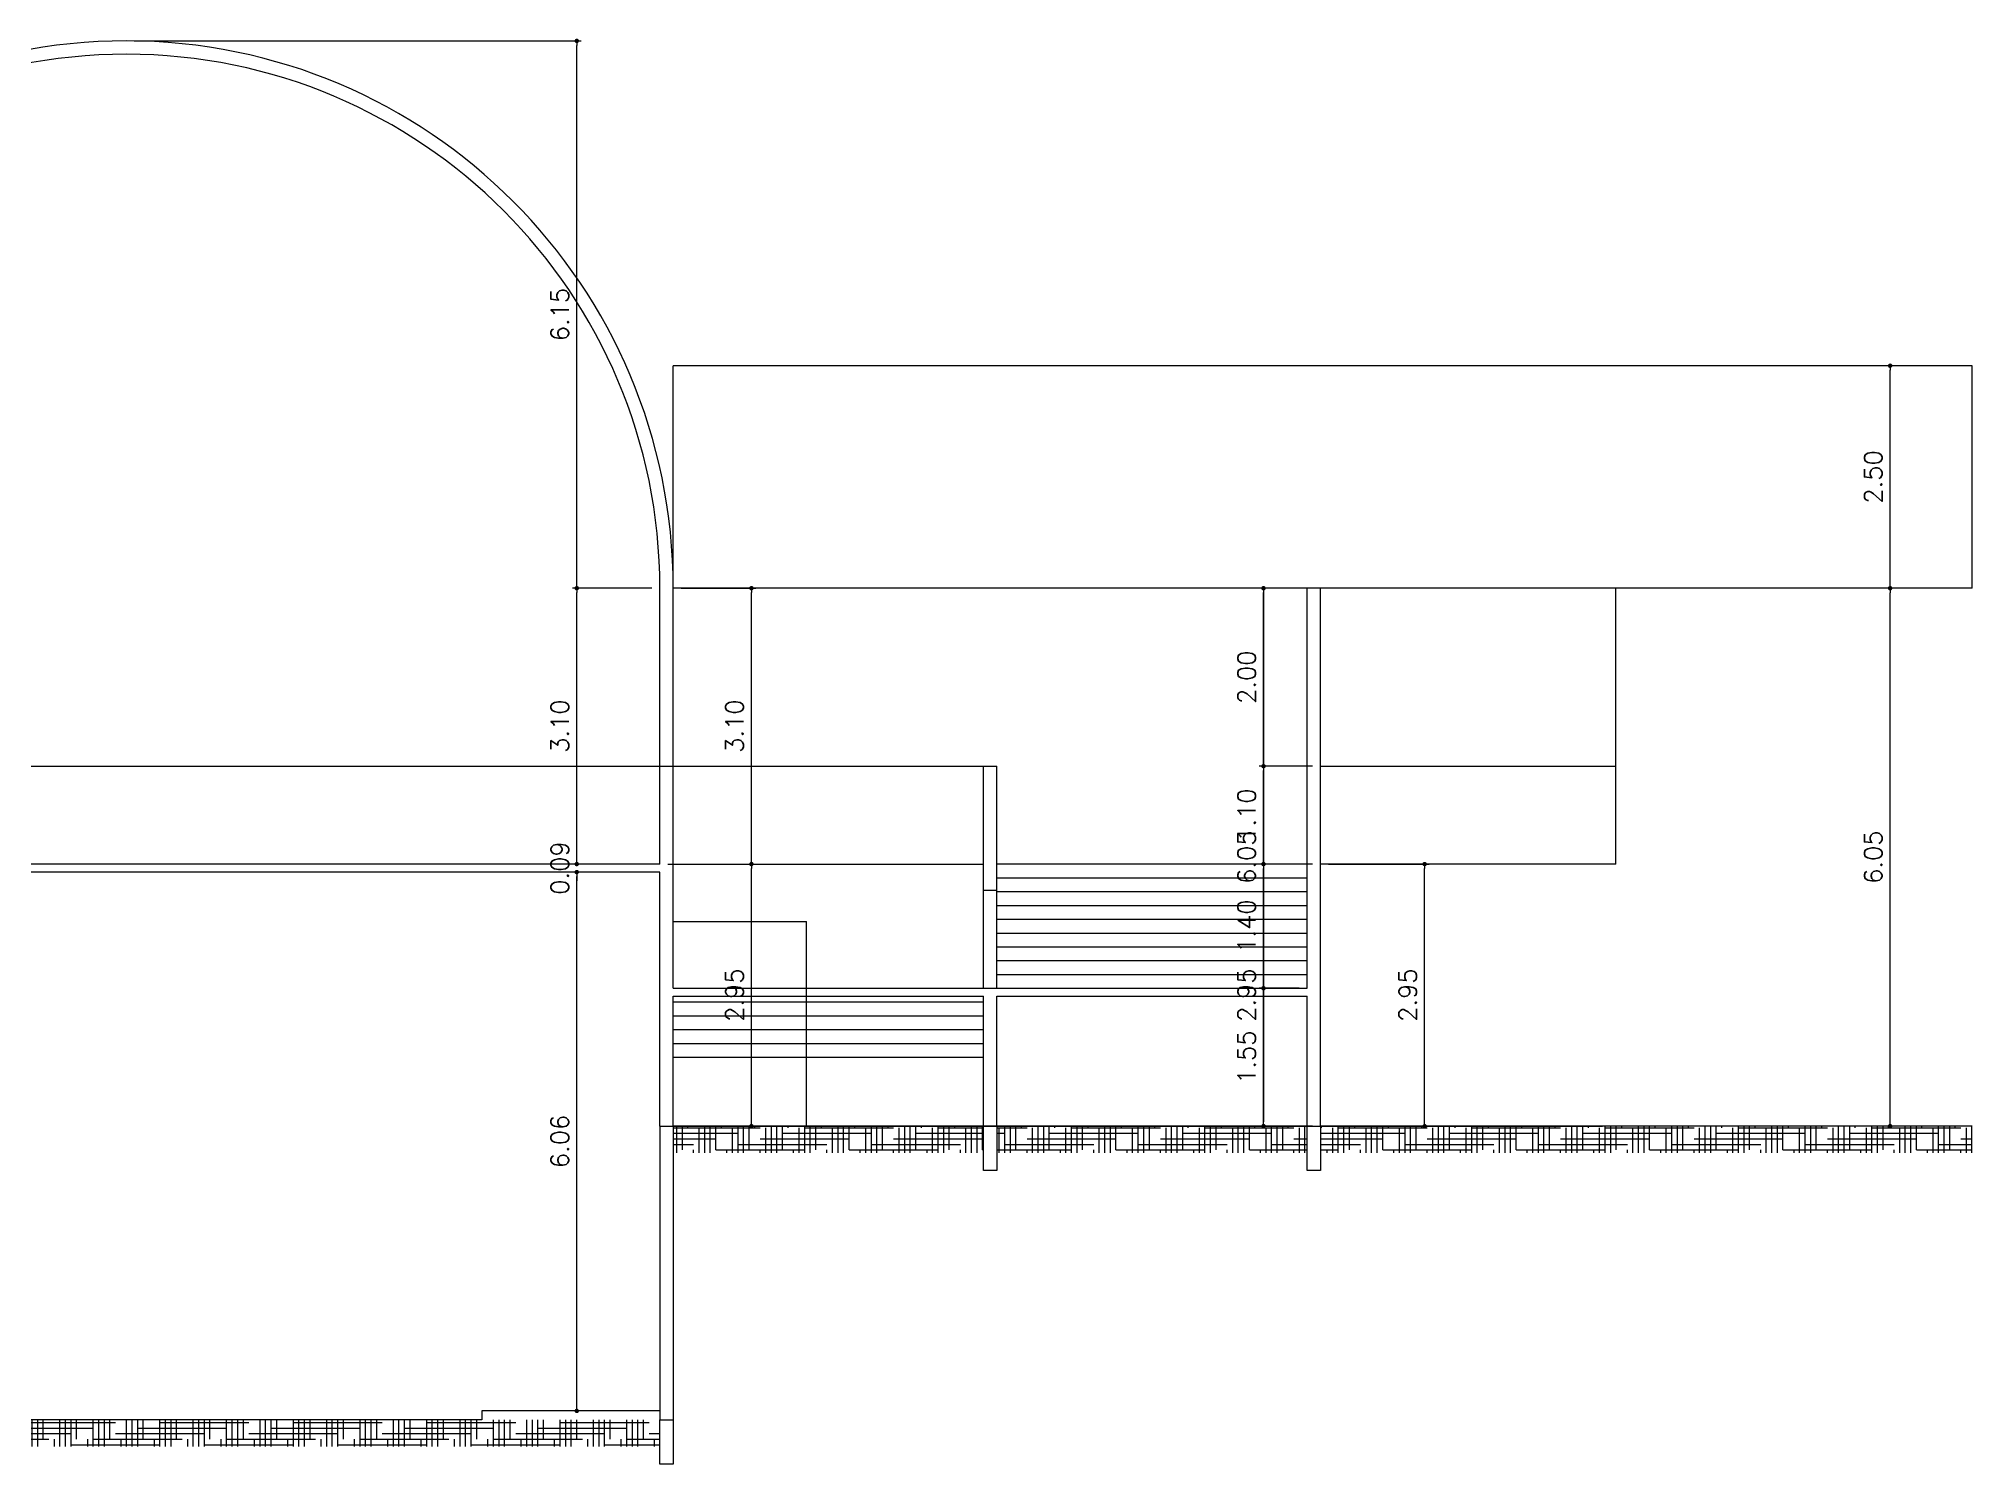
# Model space of a CAD drawing. Extents: x -151 to -2, y -18 to 162.
# Drawn here: x -41.33 to -19.58, y 118.31 to 134.33 of the extents above; entities that cross this region are included whole.
import ezdxf

# ---------------------------------------------------------------- set-up
doc = ezdxf.new("R2010")
doc.units = 0
doc.header["$MEASUREMENT"] = 0
doc.layers.get('0').update_dxf_attribs({"linetype": 'CONTINUOUS'})
doc.layers.get('DEFPOINTS').update_dxf_attribs({"linetype": 'CONTINUOUS'})
for name, color, linetype in [('ALVENARIA', 7, 'CONTINUOUS'), ('ALVENARIA1', 44, 'CONTINUOUS'), ('ALVENARIA1A', 3, 'CONTINUOUS'), ('COBERTURA', 6, 'CONTINUOUS'), ('COTAS', 1, 'CONTINUOUS'), ('HATCH', 30, 'CONTINUOUS')]:
    doc.layers.add(name, color=color, linetype=linetype)
doc.styles.get("Standard").update_dxf_attribs({"font": 'TXT.shx', "height": 0.2})
doc.dimstyles.new('DIM50', dxfattribs={"dimtxt": 0.09, "dimasz": 0.05, "dimexe": 0.05, "dimexo": 0.09, "dimgap": 0.09, "dimtad": 1, "dimzin": 0, "dimdsep": 46, "dimtxsty": 'Standard', "dimblk": 'DOT', "dimcen": 0.09, "dimadec": 0, "dimazin": 0, "dimtfac": 1, "dimtix": 1, "dimtofl": 0, "dimtmove": 2, "dimatfit": 3, "dimldrblk": 'DOT', "dimfxl": 1, "dimtolj": 1, "dimtzin": 0, "dimarcsym": 0})
pattern_1 = [(0, (-16.21212, -27.16039), (0.25, 0.0625), [1, -0.5]), (90, (-16.21212, -27.16039), (-0.0625, -0.25), [1, -0.5])]

# ---------------------------------------------------------------- blocks, each defined once
blk = doc.blocks.new('DOT')
at = {"layer": 'ALVENARIA', "color": 0, "linetype": 'ByBlock'}
blk.add_line((-0.5, 0), (-1, 0), dxfattribs=at)
at = {"layer": 'ALVENARIA', "color": 0, "linetype": 'ByBlock', "const_width": 0.5}
blk.add_lwpolyline([(-0.25, 0, 1), (0.25, 0, 1)], format="xyb", close=True, dxfattribs=at)
blk = doc.blocks.new('*D33')
at = {"color": 0, "linetype": 'ByBlock'}
for p, q in [((-18.219, 152.123), (-19.113, 152.123)), ((-19.063, 146.118), (-19.063, 152.073)), ((-18.219, 146.068), (-19.113, 146.068))]:
    blk.add_line(p, q, dxfattribs=at)
at = {"layer": 'DEFPOINTS', "color": 0, "linetype": 'ByBlock'}
for p in [(-19.063, 152.123), (-18.129, 152.123), (-18.129, 146.068)]:
    blk.add_point(p, dxfattribs=at)
at = {"color": 0, "linetype": 'ByBlock', "xscale": 0.05, "yscale": 0.05, "zscale": 0.05}
for p, rotation in [((-19.063, 152.123), 90), ((-19.063, 146.068), 270)]:
    blk.add_blockref('DOT', p, dxfattribs=dict(at, rotation=rotation))
at = {"color": 0, "linetype": 'ByBlock', "insert": (-19.253, 149.096), "char_height": 0.2, "attachment_point": 5, "rotation": 90}
blk.add_mtext('\\A1;6.06', dxfattribs=at)
blk = doc.blocks.new('*D34')
at = {"color": 0, "linetype": 'ByBlock'}
for p, q in [((-18.219, 152.213), (-19.113, 152.213)), ((-19.063, 152.263), (-19.063, 152.313)), ((-19.063, 152.073), (-19.063, 152.023))]:
    blk.add_line(p, q, dxfattribs=at)
at = {"layer": 'DEFPOINTS', "color": 0, "linetype": 'ByBlock'}
for p in [(-19.063, 152.213), (-18.129, 152.213), (-18.129, 152.123)]:
    blk.add_point(p, dxfattribs=at)
at = {"color": 0, "linetype": 'ByBlock', "xscale": 0.05, "yscale": 0.05, "zscale": 0.05}
for p, rotation in [((-19.063, 152.213), 270), ((-19.063, 152.123), 90)]:
    blk.add_blockref('DOT', p, dxfattribs=dict(at, rotation=rotation))
at = {"color": 0, "linetype": 'ByBlock', "insert": (-19.253, 152.168), "char_height": 0.2, "attachment_point": 5, "rotation": 90}
blk.add_mtext('\\A1;0.09', dxfattribs=at)
blk = doc.blocks.new('*D35')
at = {"color": 0, "linetype": 'ByBlock'}
for p, q in [((-18.219, 155.313), (-19.113, 155.313)), ((-19.063, 152.263), (-19.063, 155.263))]:
    blk.add_line(p, q, dxfattribs=at)
at = {"layer": 'DEFPOINTS', "color": 0, "linetype": 'ByBlock'}
for p in [(-19.063, 155.313), (-18.129, 155.313), (-18.129, 152.213)]:
    blk.add_point(p, dxfattribs=at)
at = {"color": 0, "linetype": 'ByBlock', "xscale": 0.05, "yscale": 0.05, "zscale": 0.05}
for p, rotation in [((-19.063, 155.313), 90), ((-19.063, 152.213), 270)]:
    blk.add_blockref('DOT', p, dxfattribs=dict(at, rotation=rotation))
at = {"color": 0, "linetype": 'ByBlock', "insert": (-19.253, 153.763), "char_height": 0.2, "attachment_point": 5, "rotation": 90}
blk.add_mtext('\\A1;3.10', dxfattribs=at)
blk = doc.blocks.new('*D36')
at = {"color": 0, "linetype": 'ByBlock'}
for p, q in [((-24.039, 161.463), (-19.013, 161.463)), ((-19.063, 155.363), (-19.063, 161.413))]:
    blk.add_line(p, q, dxfattribs=at)
at = {"layer": 'DEFPOINTS', "color": 0, "linetype": 'ByBlock'}
for p in [(-24.129, 161.463), (-19.063, 161.463), (-18.129, 155.313)]:
    blk.add_point(p, dxfattribs=at)
at = {"color": 0, "linetype": 'ByBlock', "xscale": 0.05, "yscale": 0.05, "zscale": 0.05}
for p, rotation in [((-19.063, 161.463), 90), ((-19.063, 155.313), 270)]:
    blk.add_blockref('DOT', p, dxfattribs=dict(at, rotation=rotation))
at = {"color": 0, "linetype": 'ByBlock', "insert": (-19.253, 158.388), "char_height": 0.2, "attachment_point": 5, "rotation": 90}
blk.add_mtext('\\A1;6.15', dxfattribs=at)
blk = doc.blocks.new('*D37')
at = {"color": 0, "linetype": 'ByBlock'}
for p, q in [((-18.039, 152.213), (-17.049, 152.213)), ((-17.099, 149.318), (-17.099, 152.163)), ((-17.889, 149.268), (-17.049, 149.268))]:
    blk.add_line(p, q, dxfattribs=at)
at = {"layer": 'DEFPOINTS', "color": 0, "linetype": 'ByBlock'}
for p in [(-18.129, 152.213), (-17.099, 152.213), (-17.979, 149.268)]:
    blk.add_point(p, dxfattribs=at)
at = {"color": 0, "linetype": 'ByBlock', "xscale": 0.05, "yscale": 0.05, "zscale": 0.05}
for p, rotation in [((-17.099, 152.213), 90), ((-17.099, 149.268), 270)]:
    blk.add_blockref('DOT', p, dxfattribs=dict(at, rotation=rotation))
at = {"color": 0, "linetype": 'ByBlock', "insert": (-17.289, 150.741), "char_height": 0.2, "attachment_point": 5, "rotation": 90}
blk.add_mtext('\\A1;2.95', dxfattribs=at)
blk = doc.blocks.new('*D38')
at = {"color": 0, "linetype": 'ByBlock'}
for p, q in [((-17.889, 155.313), (-17.049, 155.313)), ((-17.099, 152.263), (-17.099, 155.263))]:
    blk.add_line(p, q, dxfattribs=at)
at = {"layer": 'DEFPOINTS', "color": 0, "linetype": 'ByBlock'}
for p in [(-17.979, 155.313), (-17.099, 155.313), (-18.129, 152.213)]:
    blk.add_point(p, dxfattribs=at)
at = {"color": 0, "linetype": 'ByBlock', "xscale": 0.05, "yscale": 0.05, "zscale": 0.05}
for p, rotation in [((-17.099, 155.313), 90), ((-17.099, 152.213), 270)]:
    blk.add_blockref('DOT', p, dxfattribs=dict(at, rotation=rotation))
at = {"color": 0, "linetype": 'ByBlock', "insert": (-17.289, 153.763), "char_height": 0.2, "attachment_point": 5, "rotation": 90}
blk.add_mtext('\\A1;3.10', dxfattribs=at)
blk = doc.blocks.new('*D39')
at = {"color": 0, "linetype": 'ByBlock'}
for p, q in [((-10.941, 150.818), (-11.391, 150.818)), ((-11.341, 149.318), (-11.341, 150.768)), ((-10.941, 149.268), (-11.391, 149.268))]:
    blk.add_line(p, q, dxfattribs=at)
at = {"layer": 'DEFPOINTS', "color": 0, "linetype": 'ByBlock'}
for p in [(-11.341, 150.818), (-10.851, 150.818), (-10.851, 149.268)]:
    blk.add_point(p, dxfattribs=at)
at = {"color": 0, "linetype": 'ByBlock', "xscale": 0.05, "yscale": 0.05, "zscale": 0.05}
for p, rotation in [((-11.341, 150.818), 90), ((-11.341, 149.268), 270)]:
    blk.add_blockref('DOT', p, dxfattribs=dict(at, rotation=rotation))
at = {"color": 0, "linetype": 'ByBlock', "insert": (-11.531, 150.043), "char_height": 0.2, "attachment_point": 5, "rotation": 90}
blk.add_mtext('\\A1;1.55', dxfattribs=at)
blk = doc.blocks.new('*D40')
at = {"color": 0, "linetype": 'ByBlock'}
for p, q in [((-10.941, 152.213), (-11.391, 152.213)), ((-11.341, 150.868), (-11.341, 152.163))]:
    blk.add_line(p, q, dxfattribs=at)
at = {"layer": 'DEFPOINTS', "color": 0, "linetype": 'ByBlock'}
for p in [(-11.341, 152.213), (-10.851, 152.213), (-10.851, 150.818)]:
    blk.add_point(p, dxfattribs=at)
at = {"color": 0, "linetype": 'ByBlock', "xscale": 0.05, "yscale": 0.05, "zscale": 0.05}
for p, rotation in [((-11.341, 152.213), 90), ((-11.341, 150.818), 270)]:
    blk.add_blockref('DOT', p, dxfattribs=dict(at, rotation=rotation))
at = {"color": 0, "linetype": 'ByBlock', "insert": (-11.531, 151.516), "char_height": 0.2, "attachment_point": 5, "rotation": 90}
blk.add_mtext('\\A1;1.40', dxfattribs=at)
blk = doc.blocks.new('*D41')
at = {"color": 0, "linetype": 'ByBlock'}
for p, q in [((-10.791, 153.313), (-11.391, 153.313)), ((-11.341, 152.263), (-11.341, 153.263))]:
    blk.add_line(p, q, dxfattribs=at)
at = {"layer": 'DEFPOINTS', "color": 0, "linetype": 'ByBlock'}
for p in [(-11.341, 153.313), (-10.701, 153.313), (-10.851, 152.213)]:
    blk.add_point(p, dxfattribs=at)
at = {"color": 0, "linetype": 'ByBlock', "xscale": 0.05, "yscale": 0.05, "zscale": 0.05}
for p, rotation in [((-11.341, 153.313), 90), ((-11.341, 152.213), 270)]:
    blk.add_blockref('DOT', p, dxfattribs=dict(at, rotation=rotation))
at = {"color": 0, "linetype": 'ByBlock', "insert": (-11.531, 152.763), "char_height": 0.2, "attachment_point": 5, "rotation": 90}
blk.add_mtext('\\A1;1.10', dxfattribs=at)
blk = doc.blocks.new('*D42')
at = {"color": 0, "linetype": 'ByBlock'}
for p, q in [((-10.941, 155.313), (-11.391, 155.313)), ((-11.341, 153.363), (-11.341, 155.263))]:
    blk.add_line(p, q, dxfattribs=at)
at = {"layer": 'DEFPOINTS', "color": 0, "linetype": 'ByBlock'}
for p in [(-11.341, 155.313), (-10.851, 155.313), (-10.701, 153.313)]:
    blk.add_point(p, dxfattribs=at)
at = {"color": 0, "linetype": 'ByBlock', "xscale": 0.05, "yscale": 0.05, "zscale": 0.05}
for p, rotation in [((-11.341, 155.313), 90), ((-11.341, 153.313), 270)]:
    blk.add_blockref('DOT', p, dxfattribs=dict(at, rotation=rotation))
at = {"color": 0, "linetype": 'ByBlock', "insert": (-11.531, 154.313), "char_height": 0.2, "attachment_point": 5, "rotation": 90}
blk.add_mtext('\\A1;2.00', dxfattribs=at)
blk = doc.blocks.new('*D43')
at = {"color": 0, "linetype": 'ByBlock'}
for p, q in [((-11.341, 155.263), (-11.341, 149.318)), ((-10.791, 149.268), (-11.391, 149.268))]:
    blk.add_line(p, q, dxfattribs=at)
at = {"layer": 'DEFPOINTS', "color": 0, "linetype": 'ByBlock'}
for p in [(-10.851, 155.313), (-11.341, 149.268), (-10.701, 149.268)]:
    blk.add_point(p, dxfattribs=at)
at = {"color": 0, "linetype": 'ByBlock', "xscale": 0.05, "yscale": 0.05, "zscale": 0.05}
for p, rotation in [((-11.341, 155.313), 90), ((-11.341, 149.268), 270)]:
    blk.add_blockref('DOT', p, dxfattribs=dict(at, rotation=rotation))
at = {"color": 0, "linetype": 'ByBlock', "insert": (-11.531, 152.291), "char_height": 0.2, "attachment_point": 5, "rotation": 90}
blk.add_mtext('\\A1;6.05', dxfattribs=at)
blk = doc.blocks.new('*D44')
at = {"color": 0, "linetype": 'ByBlock'}
for p, q in [((-10.791, 152.213), (-11.391, 152.213)), ((-11.341, 149.318), (-11.341, 152.163))]:
    blk.add_line(p, q, dxfattribs=at)
at = {"layer": 'DEFPOINTS', "color": 0, "linetype": 'ByBlock'}
for p in [(-11.341, 152.213), (-10.701, 152.213), (-10.701, 149.268)]:
    blk.add_point(p, dxfattribs=at)
at = {"color": 0, "linetype": 'ByBlock', "xscale": 0.05, "yscale": 0.05, "zscale": 0.05}
for p, rotation in [((-11.341, 152.213), 90), ((-11.341, 149.268), 270)]:
    blk.add_blockref('DOT', p, dxfattribs=dict(at, rotation=rotation))
at = {"color": 0, "linetype": 'ByBlock', "insert": (-11.531, 150.741), "char_height": 0.2, "attachment_point": 5, "rotation": 90}
blk.add_mtext('\\A1;2.95', dxfattribs=at)
blk = doc.blocks.new('*D45')
at = {"color": 0, "linetype": 'ByBlock'}
for p, q in [((-10.611, 152.213), (-9.479, 152.213)), ((-9.529, 149.318), (-9.529, 152.163)), ((-10.597, 149.268), (-9.479, 149.268))]:
    blk.add_line(p, q, dxfattribs=at)
at = {"layer": 'DEFPOINTS', "color": 0, "linetype": 'ByBlock'}
for p in [(-10.701, 152.213), (-9.529, 152.213), (-10.687, 149.268)]:
    blk.add_point(p, dxfattribs=at)
at = {"color": 0, "linetype": 'ByBlock', "xscale": 0.05, "yscale": 0.05, "zscale": 0.05}
for p, rotation in [((-9.529, 152.213), 90), ((-9.529, 149.268), 270)]:
    blk.add_blockref('DOT', p, dxfattribs=dict(at, rotation=rotation))
at = {"color": 0, "linetype": 'ByBlock', "insert": (-9.719, 150.741), "char_height": 0.2, "attachment_point": 5, "rotation": 90}
blk.add_mtext('\\A1;2.95', dxfattribs=at)
blk = doc.blocks.new('*D46')
at = {"color": 0, "linetype": 'ByBlock'}
for p, q in [((-3.465, 155.313), (-4.345, 155.313)), ((-4.295, 149.318), (-4.295, 155.263)), ((-3.465, 149.268), (-4.345, 149.268))]:
    blk.add_line(p, q, dxfattribs=at)
at = {"layer": 'DEFPOINTS', "color": 0, "linetype": 'ByBlock'}
for p in [(-4.295, 155.313), (-3.375, 155.313), (-3.375, 149.268)]:
    blk.add_point(p, dxfattribs=at)
at = {"color": 0, "linetype": 'ByBlock', "xscale": 0.05, "yscale": 0.05, "zscale": 0.05}
for p, rotation in [((-4.295, 155.313), 90), ((-4.295, 149.268), 270)]:
    blk.add_blockref('DOT', p, dxfattribs=dict(at, rotation=rotation))
at = {"color": 0, "linetype": 'ByBlock', "insert": (-4.485, 152.291), "char_height": 0.2, "attachment_point": 5, "rotation": 90}
blk.add_mtext('\\A1;6.05', dxfattribs=at)
blk = doc.blocks.new('*D47')
at = {"color": 0, "linetype": 'ByBlock'}
for p, q in [((-3.461, 157.813), (-4.345, 157.813)), ((-4.295, 155.363), (-4.295, 157.763))]:
    blk.add_line(p, q, dxfattribs=at)
at = {"layer": 'DEFPOINTS', "color": 0, "linetype": 'ByBlock'}
for p in [(-4.295, 157.813), (-3.371, 157.813), (-3.375, 155.313)]:
    blk.add_point(p, dxfattribs=at)
at = {"color": 0, "linetype": 'ByBlock', "xscale": 0.05, "yscale": 0.05, "zscale": 0.05}
for p, rotation in [((-4.295, 157.813), 90), ((-4.295, 155.313), 270)]:
    blk.add_blockref('DOT', p, dxfattribs=dict(at, rotation=rotation))
at = {"color": 0, "linetype": 'ByBlock', "insert": (-4.485, 156.563), "char_height": 0.2, "attachment_point": 5, "rotation": 90}
blk.add_mtext('\\A1;2.50', dxfattribs=at)

msp = doc.modelspace()

# ---------------------------------------------------------------- hatches: boundary and pattern name
at = {"layer": 'HATCH', "linetype": 'Continuous'}
h = msp.add_hatch(dxfattribs=at)
h.set_pattern_fill('HOUND', color=256, style=0)
h.set_pattern_definition(pattern_1)
h.paths.add_polyline_path([(-30.702, 122.108), (-34.191, 122.108), (-34.191, 121.808), (-30.702, 121.808)])
h.paths.add_polyline_path([(-27.063, 122.108), (-30.552, 122.108), (-30.552, 121.808), (-27.063, 121.808)])
h = msp.add_hatch(dxfattribs=at)
h.set_pattern_fill('HOUND', color=256, style=0)
h.set_pattern_definition(pattern_1)
h.paths.add_polyline_path([(-19.583, 122.108), (-26.913, 122.108), (-26.913, 121.808), (-19.583, 121.808)])
h = msp.add_hatch(dxfattribs=at)
h.set_pattern_fill('HOUND', color=256, style=0)
h.set_pattern_definition(pattern_1)
h.paths.add_polyline_path([(-34.341, 118.808), (-46.341, 118.808), (-46.341, 118.508), (-34.341, 118.508)])

# ---------------------------------------------------------------- linework, layer by layer
at = {"layer": 'ALVENARIA'}
for p, q in [((-27.063, 123.658), (-27.063, 128.153)), ((-26.913, 122.108), (-26.913, 128.153)), ((-34.341, 125.053), (-34.341, 126.153)), ((-34.191, 123.658), (-34.191, 126.153)), ((-34.341, 125.053), (-53.046, 125.053)), ((-34.341, 124.963), (-46.341, 124.963)), ((-34.341, 122.108), (-34.341, 124.963)), ((-34.191, 123.658), (-27.063, 123.658)), ((-34.191, 122.108), (-34.191, 123.568)), ((-34.191, 123.568), (-30.702, 123.568)), ((-30.702, 122.108), (-30.702, 123.568)), ((-30.552, 122.108), (-30.552, 123.568)), ((-30.552, 123.568), (-27.063, 123.568)), ((-27.063, 122.108), (-27.063, 123.568)), ((-34.341, 122.108), (-34.191, 122.108)), ((-36.341, 118.808), (-44.341, 118.808)), ((-34.341, 118.908), (-36.341, 118.908)), ((-36.341, 118.908), (-36.341, 118.808))]:
    msp.add_line(p, q, dxfattribs=at)
at = {"layer": 'ALVENARIA', "linetype": 'Continuous'}
for p, q in [((-34.341, 126.153), (-34.191, 126.153)), ((-27.063, 122.108), (-26.913, 122.108))]:
    msp.add_line(p, q, dxfattribs=at)
at = {"layer": 'ALVENARIA1'}
for p, q in [((-23.591, 125.053), (-23.591, 128.153)), ((-27.063, 125.053), (-30.552, 125.053)), ((-23.591, 125.053), (-26.913, 125.053)), ((-30.552, 124.898), (-27.063, 124.898)), ((-30.552, 124.743), (-27.063, 124.743)), ((-30.552, 124.588), (-27.063, 124.588)), ((-34.191, 124.408), (-32.691, 124.408)), ((-32.691, 122.108), (-32.691, 124.408)), ((-30.552, 124.433), (-27.063, 124.433)), ((-30.552, 124.278), (-27.063, 124.278)), ((-30.552, 124.123), (-27.063, 124.123)), ((-30.552, 123.968), (-27.063, 123.968)), ((-30.552, 123.813), (-27.063, 123.813)), ((-34.191, 123.503), (-30.702, 123.503)), ((-34.191, 123.348), (-30.702, 123.348)), ((-34.191, 123.193), (-30.702, 123.193)), ((-34.191, 123.038), (-30.702, 123.038)), ((-34.191, 122.883), (-30.702, 122.883)), ((-34.191, 122.108), (-27.063, 122.108)), ((-27.063, 122.108), (-34.191, 122.108)), ((-26.913, 122.108), (-23.741, 122.108)), ((-19.583, 122.108), (-26.913, 122.108))]:
    msp.add_line(p, q, dxfattribs=at)
at = {"layer": 'ALVENARIA1', "linetype": 'Continuous'}
for p, q in [((-34.191, 125.053), (-30.702, 125.053)), ((-30.702, 121.608), (-30.702, 122.108)), ((-30.552, 122.108), (-30.552, 121.608)), ((-27.063, 121.608), (-27.063, 122.108)), ((-26.913, 122.108), (-26.913, 121.608)), ((-30.552, 121.608), (-30.702, 121.608)), ((-26.913, 121.608), (-27.063, 121.608)), ((-34.341, 118.308), (-34.341, 118.808)), ((-34.191, 118.808), (-34.191, 118.308)), ((-34.191, 118.308), (-34.341, 118.308))]:
    msp.add_line(p, q, dxfattribs=at)
at = {"layer": 'ALVENARIA1A'}
for p, q in [((-34.341, 126.153), (-34.341, 128.153)), ((-34.191, 126.153), (-34.191, 128.153)), ((-46.491, 126.153), (-34.341, 126.153)), ((-34.191, 126.153), (-30.552, 126.153)), ((-30.702, 123.658), (-30.702, 126.153)), ((-30.552, 123.658), (-30.552, 126.153)), ((-26.913, 126.153), (-23.591, 126.153)), ((-30.702, 124.758), (-30.552, 124.758)), ((-34.341, 122.108), (-34.341, 118.808)), ((-34.191, 122.108), (-34.191, 118.808)), ((-34.341, 118.808), (-34.191, 118.808))]:
    msp.add_line(p, q, dxfattribs=at)
at = {"layer": 'ALVENARIA1A', "linetype": 'Continuous'}
for radius in [6.15, 6]:
    msp.add_arc((-40.341, 128.153), radius, 0, 180, dxfattribs=at)
at = {"layer": 'COBERTURA'}
for p, q in [((-19.583, 130.653), (-34.191, 130.653)), ((-19.583, 128.153), (-19.583, 130.653)), ((-19.583, 128.153), (-34.191, 128.153))]:
    msp.add_line(p, q, dxfattribs=at)
at = {"layer": 'COBERTURA', "linetype": 'Continuous'}
msp.add_line((-34.191, 128.153), (-34.191, 130.653), dxfattribs=at)

# ---------------------------------------------------------------- dimensions: what is measured, and where the dimension line sits
at = {"layer": 'COTAS', "linetype": 'Continuous'}
for base, p1, p2, picture, middle, set_off in [((-35.276, 134.303), (-34.341, 128.153), (-40.341, 134.303), '*D36', (-35.466, 131.228), (-16.212, -27.16)), ((-20.508, 130.653), (-19.587, 128.153), (-19.583, 130.653), '*D47', (-20.698, 129.403), (-16.212, -27.16)), ((-35.276, 128.153), (-34.341, 125.053), (-34.341, 128.153), '*D35', (-35.466, 126.603), (-16.212, -27.16)), ((-33.312, 128.153), (-34.341, 125.053), (-34.191, 128.153), '*D38', (-33.502, 126.603), (-16.212, -27.16)), ((-27.553, 128.153), (-26.913, 126.153), (-27.063, 128.153), '*D42', (-27.743, 127.153), (-16.212, -27.16)), ((-27.5531254, 122.107833266), (-27.062821491, 128.152833266), (-26.912821491, 122.107833266), '*D43', (-27.7431254, 125.130333266), (-16.212120066, -27.160391065)), ((-27.553, 126.153), (-27.063, 125.053), (-26.913, 126.153), '*D41', (-27.743, 125.603), (-16.212, -27.16)), ((-35.276, 125.053), (-34.341, 124.963), (-34.341, 125.053), '*D34', (-35.466, 125.008), (-16.212, -27.16)), ((-27.5531254, 125.052833266), (-27.062821491, 123.657833266), (-27.062821491, 125.052833266), '*D40', (-27.7431254, 124.355333266), (-16.212120066, -27.160391065)), ((-27.5531254, 125.052833266), (-26.912821491, 122.107833266), (-26.912821491, 125.052833266), '*D44', (-27.7431254, 123.580333266), (-16.212120066, -27.160391065))]:
    dim = msp.add_linear_dim(base=base, p1=p1, p2=p2, angle=90, dimstyle='DIM50', override={"dimse1": 1}, dxfattribs=at)
    dim.commit()
    dim.dimension.update_dxf_attribs({"geometry": picture, "text_midpoint": middle, "insert": set_off})
for base, p1, p2, picture, middle, set_off in [((-20.507531388, 128.152833266), (-19.587120066, 122.107833266), (-19.587120066, 128.152833266), '*D46', (-20.697531388, 125.130333266), (-16.212120066, -27.160391065)), ((-33.31152382, 125.052833266), (-34.19064737, 122.107833266), (-34.34064737, 125.052833266), '*D37', (-33.50152382, 123.580333266), (-16.212120066, -27.160391065)), ((-25.741417033, 125.052833266), (-26.899620066, 122.107833266), (-26.912821491, 125.052833266), '*D45', (-25.931417033, 123.580333266), (-16.212120066, -27.160391065)), ((-35.275563687, 124.962833266), (-34.34064737, 118.907833266), (-34.34064737, 124.962833266), '*D33', (-35.465563687, 121.935333266), (-16.212120066, -27.160391065)), ((-27.553, 123.658), (-27.063, 122.108), (-27.063, 123.658), '*D39', (-27.743, 122.883), (-16.212, -27.16))]:
    dim = msp.add_linear_dim(base=base, p1=p1, p2=p2, angle=90, dimstyle='DIM50', dxfattribs=at)
    dim.commit()
    dim.dimension.update_dxf_attribs({"geometry": picture, "text_midpoint": middle, "insert": set_off})

doc.saveas('drawing.dxf')
